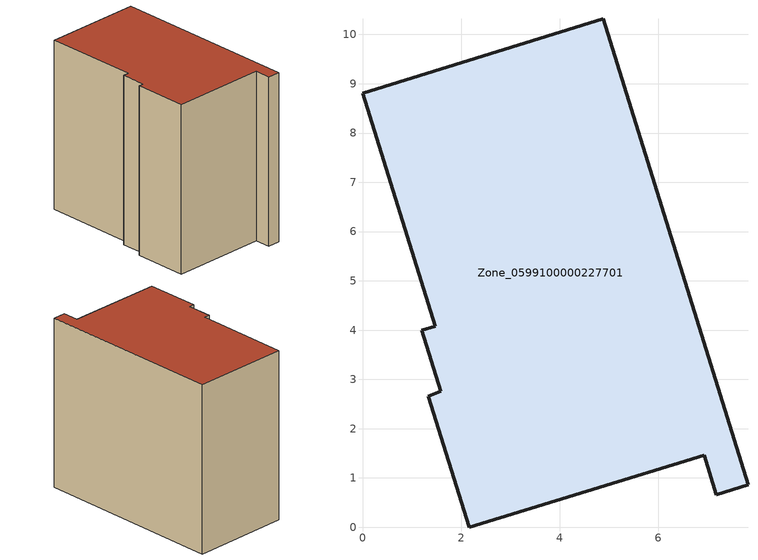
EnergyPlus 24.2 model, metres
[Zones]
Zone_0599100000227701
 floor ground (C_G): 7.82,0.86 7.18,0.66 6.93,1.47 2.16,0 1.33,2.66 1.59,2.76 1.2,4 1.47,4.08 0,8.8 4.88,10.32 z0
 wall outside (C_F): 0,8.8 1.47,4.08 1.2,4 1.59,2.76 1.33,2.66 2.16,0 6.93,1.47 7.18,0.66 7.82,0.86 4.88,10.32 0,8.8 z0:8.94
 roof outside (C_R): 7.82,0.86 4.88,10.32 0,8.8 1.47,4.08 1.2,4 1.59,2.76 1.33,2.66 2.16,0 6.93,1.47 7.18,0.66 z8.94
[BUILDING]
Pand.0599100000227701: North Axis=0; Terrain=City; Loads Convergence Tolerance Value=0.04; Temperature Convergence Tolerance Value=0.4; Solar Distribution=FullExterior; Maximum Number of Warmup Days=25; Minimum Number of Warmup Days=1
[Site:Location]
Rotterdam.The.Hague.AP_ZH_NLD Design_Conditions: Latitude=51.96; Longitude=4.45; Time Zone=1; Elevation=-4.5
[SITE:GROUNDTEMPERATURE:BUILDINGSURFACE]
18, 18, 18, 18, 18, 18, 18, 18, 18, 18, 18, 18
[MATERIAL] Thermal Absorptance=0.9; Solar Absorptance=0.7; Visible Absorptance=0.7
Name | Roughness | Thickness | Conductivity | Density | Specific Heat
G.TI.1975-1991 | MediumSmooth | 0.15 | 0.288461 | 540 | 1210
F.TI.1975-1991 | Rough | 0.3 | 0.230769 | 1920 | 840
R.TI.1975-1991 | MediumRough | 0.2 | 0.153846 | 1500 | 1000
[CONSTRUCTION]
C_G: G.TI.1975-1991
C_F: F.TI.1975-1991
C_R: R.TI.1975-1991
[ZONE]
Zone_0599100000227701: Type=1; Multiplier=1; Ceiling Height=Autocalculate; Volume=Autocalculate; Floor Area=autocalculate; Part of Total Floor Area=Yes
[ZONEINFILTRATION:DESIGNFLOWRATE]
Infil_Zone_0599100000227701: Zone or ZoneList or Space or SpaceList=Zone_0599100000227701; Schedule=AlwaysOn; Design Flow Rate Calculation Method=Flow/Area; Flow Rate per Floor Area=0.003; Constant Term Coefficient=1; Temperature Term Coefficient=0; Velocity Term Coefficient=0; Velocity Squared Term Coefficient=0
[HVACTEMPLATE:ZONE:IDEALLOADSAIRSYSTEM]
Zone_0599100000227701: Maximum Heating Supply Air Temperature=50; Minimum Cooling Supply Air Temperature=13; Maximum Heating Supply Air Humidity Ratio=0.0156; Minimum Cooling Supply Air Humidity Ratio=0.0077; Heating Limit=NoLimit; Cooling Limit=NoLimit; Dehumidification Control Type=ConstantSensibleHeatRatio; Cooling Sensible Heat Ratio=0.7; Dehumidification Setpoint=60; Humidification Control Type=None; Humidification Setpoint=30; Outdoor Air Method=None; Outdoor Air Flow Rate per Person=0.00944; Outdoor Air Flow Rate per Zone Floor Area=0; Outdoor Air Flow Rate per Zone=0; Demand Controlled Ventilation Type=None; Outdoor Air Economizer Type=NoEconomizer; Heat Recovery Type=None; Sensible Heat Recovery Effectiveness=0.7; Latent Heat Recovery Effectiveness=0.65
[ZONECONTROL:THERMOSTAT]
ThermostatControl_Zone_0599100000227701: Zone or ZoneList=Zone_0599100000227701; Control Type Schedule=DualSetpointControlType; Control 1=Thermostat_Zone_0599100000227701; Temperature Difference Between Cutout And Setpoint=0
[THERMOSTATSETPOINT:DUALSETPOINT]
Thermostat_Zone_0599100000227701: Heating Setpoint Temperature Schedule=HeatingSetpoint_Zone_0599100000227701; Cooling Setpoint Temperature Schedule=CoolingSetpoint_Zone_0599100000227701
[SCHEDULE:COMPACT]
HeatingSetpoint_Zone_0599100000227701: Through: 12/31, For: AllDays, Until: 24:00, 21
CoolingSetpoint_Zone_0599100000227701: Through: 12/31, For: AllDays, Until: 24:00, 24
DualSetpointControlType: Through: 12/31, For: AllDays, Until: 24:00, 4
AlwaysOn: Through: 12/31, For: AllDays, Until: 24:00, 1
